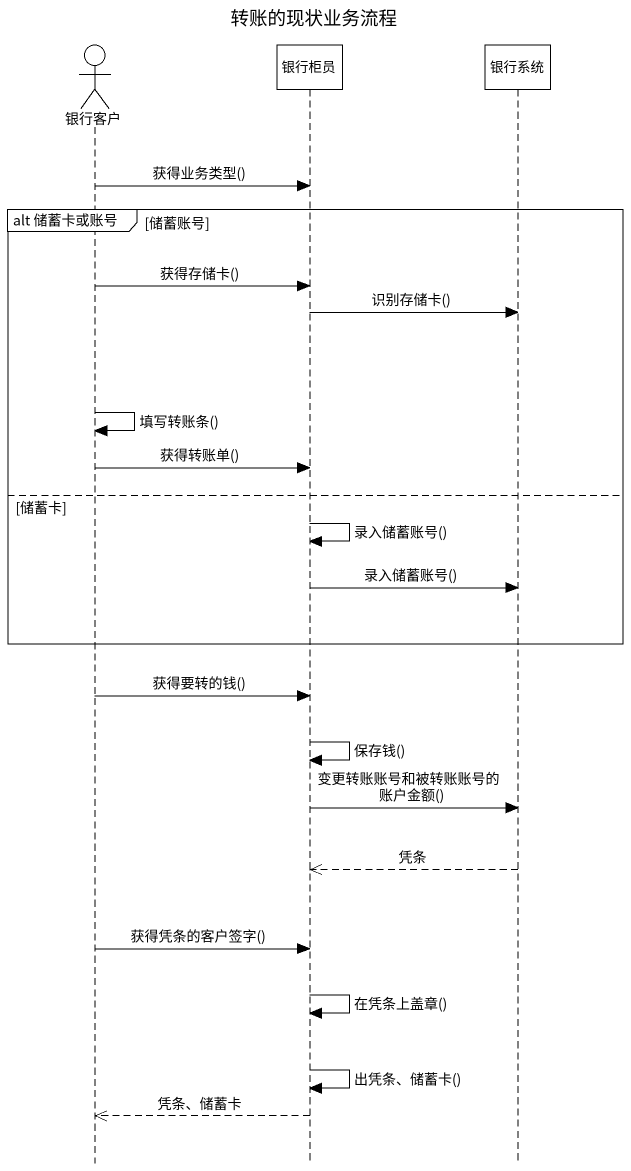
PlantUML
@startuml
title 转账的现状业务流程
hide footbox
actor 银行客户
participant 银行柜员
participant 银行系统

银行客户 -> 银行柜员 : 获得业务类型()
group alt 储蓄卡或账号 [储蓄账号]
  银行客户 -> 银行柜员 : 获得存储卡()
  银行柜员 -> 银行系统 : 识别存储卡()
  银行客户 -> 银行客户 : 填写转账条()
  银行客户 -> 银行柜员 : 获得转账单()
else 储蓄卡
  银行柜员 -> 银行柜员 : 录入储蓄账号()
  银行柜员 -> 银行系统 : 录入储蓄账号()
end
银行客户 -> 银行柜员 : 获得要转的钱()
银行柜员 -> 银行柜员 : 保存钱()
银行柜员 -> 银行系统 : 变更转账账号和被转账账号的账户金额()
银行系统 -->> 银行柜员 : 凭条
银行客户 -> 银行柜员 : 获得凭条的客户签字()
银行柜员 -> 银行柜员 : 在凭条上盖章()
银行柜员 -> 银行柜员 : 出凭条、储蓄卡()
银行柜员 -->> 银行客户 : 凭条、储蓄卡
@enduml
